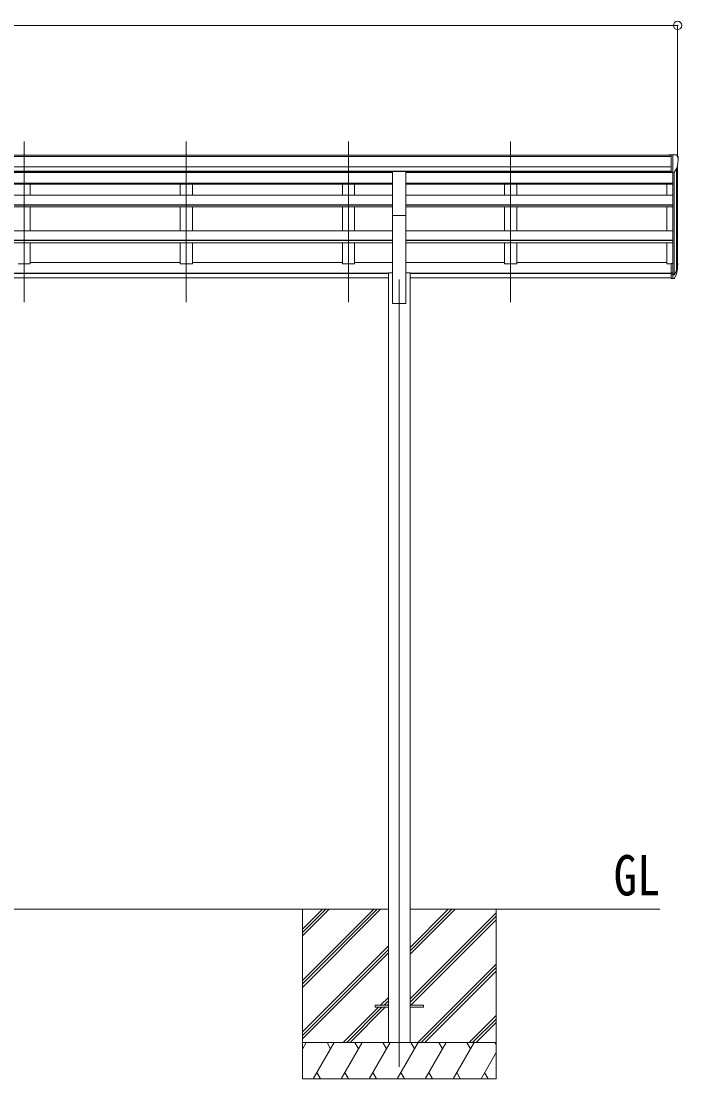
# Model space of a CAD drawing. Units: millimetres at full size; details may follow other scales. Extents: x -9783 to 9892, y -6828 to 6752.
# Drawn here: x 3864 to 6594, y -4435 to -69 of the extents above; entities that cross this region are included whole.
import ezdxf
from ezdxf.enums import TextEntityAlignment as Align

# ---------------------------------------------------------------- set-up
doc = ezdxf.new("R2010")
doc.units = ezdxf.units.MM
doc.header["$LTSCALE"] = 35
doc.header["$PDMODE"] = 32
doc.header["$PDSIZE"] = 35
for name, color, linetype, lineweight in [('0-0_0', 7, 'Continuous', 9), ('0-1_本体', 4, 'Continuous', 9), ('0-2_部品', 7, 'Continuous', 9), ('0-8_PARTS2', 2, 'Continuous', 9), ('0-A_寸法', 6, 'Continuous', 9)]:
    doc.layers.add(name, color=color, linetype=linetype, lineweight=lineweight)
doc.styles.add('ＭＳ ゴシック', font='')
doc.styles.get('ＭＳ ゴシック').set_extended_font_data('MS Gothic')

msp = doc.modelspace()

# ---------------------------------------------------------------- linework, layer by layer
at = {"layer": '0-0_0'}
for p, q in [((2371.37, -3735.17), (5380.97, -3735.17)), ((5026.17, -3735.17), (5026.17, -4435.16)), ((5026.17, -4029.34), (5320.35, -3735.17)), ((5026.17, -4043.48), (5334.49, -3735.17)), ((5026.17, -4057.63), (5348.63, -3735.17)), ((5026.17, -3845.5), (5136.5, -3735.17)), ((5026.17, -3831.35), (5122.36, -3735.17)), ((5026.17, -3817.21), (5108.22, -3735.17)), ((5471.37, -3735.17), (6502.17, -3735.17)), ((5471.37, -3920.79), (5657, -3735.17)), ((5471.37, -3906.65), (5642.86, -3735.17)), ((5471.37, -3892.51), (5628.72, -3735.17)), ((5471.37, -4104.64), (5826.17, -3749.84)), ((5826.17, -3735.17), (5826.17, -4435.16)), ((5471.37, -4118.78), (5826.17, -3763.99)), ((5473.63, -4130.67), (5826.17, -3778.13)), ((5026.17, -4241.47), (5380.97, -3886.68)), ((5026.17, -4255.62), (5380.97, -3900.82)), ((5026.17, -4269.76), (5380.97, -3914.96)), ((5502.98, -4285.16), (5826.17, -3961.98)), ((5517.12, -4285.16), (5826.17, -3976.12)), ((5531.26, -4285.16), (5826.17, -3990.26)), ((5349.11, -4130.67), (5380.97, -4098.81)), ((5194.61, -4285.16), (5340.11, -4139.67)), ((5208.75, -4285.16), (5354.25, -4139.67)), ((5222.89, -4285.16), (5368.39, -4139.67)), ((5363.25, -4130.67), (5380.97, -4112.95)), ((5377.39, -4130.67), (5380.97, -4127.09)), ((5715.11, -4285.16), (5826.17, -4174.11)), ((5729.25, -4285.16), (5826.17, -4188.25)), ((5743.39, -4285.16), (5826.17, -4202.39)), ((5826.17, -4285.16), (5026.17, -4285.16)), ((5026.17, -4312.67), (5042.05, -4285.16)), ((5070.91, -4435.16), (5157.52, -4285.16)), ((5142.52, -4311.15), (5127.52, -4285.16)), ((5186.39, -4435.16), (5272.99, -4285.16)), ((5257.99, -4311.15), (5242.98, -4285.16)), ((5301.85, -4435.16), (5388.46, -4285.16)), ((5373.46, -4311.15), (5358.46, -4285.16)), ((5417.33, -4435.16), (5503.93, -4285.16)), ((5488.93, -4311.15), (5473.93, -4285.16)), ((5532.8, -4435.16), (5619.4, -4285.16)), ((5604.4, -4311.15), (5589.4, -4285.16)), ((5648.27, -4435.16), (5734.87, -4285.16)), ((5704.87, -4285.16), (5719.87, -4311.15)), ((5820.34, -4285.16), (5826.17, -4295.26)), ((5763.74, -4435.16), (5826.17, -4327.03)), ((5085.91, -4409.19), (5100.91, -4435.16)), ((5201.38, -4409.18), (5216.38, -4435.16)), ((5316.85, -4409.18), (5331.85, -4435.16)), ((5432.32, -4409.18), (5447.32, -4435.16)), ((5547.79, -4409.18), (5562.79, -4435.16)), ((5663.26, -4409.19), (5678.26, -4435.16)), ((5778.73, -4409.19), (5793.73, -4435.16)), ((5026.17, -4435.16), (5826.17, -4435.16))]:
    msp.add_line(p, q, dxfattribs=at)
at = {"layer": '0-1_本体'}
for p, q in [((1202.67, -622.19), (6549.67, -622.19)), ((1202.67, -627.53), (6549.67, -627.53)), ((1202.67, -671.06), (6549.67, -671.07)), ((1202.67, -688.73), (6549.67, -688.73)), ((2353.67, -691.11), (5398.67, -691.11)), ((2353.67, -694.25), (5398.67, -694.25)), ((3901.17, -694.25), (3901.17, -691.11)), ((4521.17, -694.25), (4521.17, -691.11)), ((4571.17, -694.25), (4571.17, -691.11)), ((5191.17, -694.25), (5191.17, -691.23)), ((5241.17, -694.25), (5241.17, -691.23)), ((5453.67, -691.23), (6549.67, -691.23)), ((5453.67, -694.25), (6556.17, -694.26)), ((5861.17, -694.25), (5861.17, -691.23)), ((5911.17, -694.25), (5911.17, -691.23)), ((6531.17, -691.11), (6531.17, -694.25)), ((6556.17, -693.57), (6556.17, -1069.87)), ((6562.17, -693.09), (6562.17, -1114.31)), ((6571.89, -677.74), (6571.89, -1096.3)), ((6576.17, -1074.3), (6576.17, -658.94)), ((2353.67, -737.73), (5398.67, -737.73)), ((2353.67, -741.81), (5398.67, -741.81)), ((3901.17, -786.96), (3901.17, -741.81)), ((4521.17, -786.96), (4521.17, -741.81)), ((4571.17, -786.96), (4571.17, -741.81)), ((5191.17, -786.96), (5191.17, -741.81)), ((5241.17, -786.96), (5241.17, -741.81)), ((5453.67, -737.73), (6556.17, -737.73)), ((5453.67, -741.81), (6556.17, -741.81)), ((5861.17, -786.96), (5861.17, -741.81)), ((5911.17, -786.96), (5911.17, -741.81)), ((6531.17, -741.84), (6531.17, -786.83)), ((2353.67, -786.96), (5398.67, -786.96)), ((2353.67, -827.7), (5398.67, -827.7)), ((2353.67, -829.19), (5398.67, -829.19)), ((5398.67, -1235.17), (5398.67, -822.52)), ((5453.67, -786.96), (6556.17, -786.96)), ((5453.67, -1235.17), (5453.67, -822.52)), ((5453.67, -827.7), (6556.17, -827.7)), ((5453.67, -829.19), (6556.17, -829.19)), ((2353.67, -835.98), (5398.67, -835.98)), ((3901.17, -934.27), (3901.17, -835.98)), ((4521.17, -934.27), (4521.17, -835.98)), ((4571.17, -934.27), (4571.17, -835.98)), ((5191.17, -934.27), (5191.17, -835.98)), ((5241.17, -934.27), (5241.17, -835.98)), ((5453.67, -835.98), (6556.17, -835.98)), ((5861.17, -934.27), (5861.17, -835.98)), ((5911.17, -934.27), (5911.17, -835.98)), ((6531.17, -836.01), (6531.17, -934.27)), ((2353.57, -934.27), (5398.67, -934.27)), ((5453.67, -934.27), (6556.17, -934.27)), ((2353.5, -973.48), (5398.67, -973.48)), ((2353.57, -984.62), (5398.67, -984.62)), ((2353.59, -974.96), (5398.67, -974.96)), ((3901.17, -984.62), (3901.17, -1070.7)), ((4521.17, -984.62), (4521.17, -1070.7)), ((4571.17, -984.62), (4571.17, -1070.7)), ((5191.17, -984.62), (5191.17, -1070.7)), ((5241.17, -984.62), (5241.17, -1070.7)), ((5453.67, -973.48), (6556.17, -973.48)), ((5453.67, -974.96), (6556.17, -974.96)), ((5453.67, -984.62), (6556.17, -984.62)), ((5861.17, -984.62), (5861.17, -1070.7)), ((5911.17, -984.62), (5911.17, -1070.7)), ((6531.17, -984.53), (6531.17, -1070.7)), ((3851.17, -1070.7), (3901.17, -1070.7)), ((4521.17, -1065.9), (3901.17, -1065.9)), ((4521.17, -1070.7), (4571.17, -1070.7)), ((5191.17, -1065.9), (4571.17, -1065.9)), ((5191.17, -1070.7), (5241.17, -1070.7)), ((5398.67, -1065.9), (5241.17, -1065.9)), ((5861.17, -1065.9), (5453.67, -1065.9)), ((5861.17, -1070.7), (5911.17, -1070.7)), ((6531.17, -1065.9), (5911.17, -1065.9)), ((6549.67, -1070.7), (6531.17, -1070.7)), ((2371.37, -1110.2), (5380.84, -1110.2)), ((2371.37, -1111.58), (5380.97, -1111.58)), ((2371.37, -1128.76), (5380.97, -1128.76)), ((5380.97, -1108.78), (5398.67, -1108.78)), ((5380.97, -1108.78), (5380.97, -4285.16)), ((5453.67, -1108.78), (5471.37, -1108.78)), ((5471.37, -1108.78), (5471.37, -4285.16)), ((6549.67, -1111.58), (5471.37, -1111.58)), ((6549.67, -1128.76), (5471.37, -1128.76)), ((6549.67, -1110.2), (5471.5, -1110.2)), ((5398.67, -1235.17), (5453.67, -1235.17))]:
    msp.add_line(p, q, dxfattribs=at)
at = {"layer": '0-2_部品'}
for p, q in [((6549.67, -620.58), (6539.67, -620.67)), ((6539.67, -622.19), (6539.67, -620.67)), ((6549.67, -692.57), (6549.67, -620.58)), ((6568.17, -620.58), (6549.67, -620.58)), ((6556.17, -693.57), (6556.17, -620.58)), ((6568.17, -620.58), (6570.5, -620.72)), ((6571.26, -621.15), (6575.33, -626.96)), ((6578.17, -629.95), (6578.17, -630.58)), ((5398.67, -690.45), (5453.67, -690.45)), ((5398.67, -871.38), (5398.67, -690.45)), ((5453.67, -871.38), (5453.67, -690.45)), ((6549.67, -692.57), (6556.17, -692.57)), ((6556.17, -693.57), (6561.38, -693.25)), ((6563.79, -691.75), (6573.07, -675.69)), ((5398.67, -871.38), (5453.67, -871.38)), ((6549.67, -1069.87), (6549.67, -1130.93)), ((6549.67, -1069.87), (6556.17, -1069.87)), ((6556.17, -1069.87), (6556.17, -1131.75)), ((6549.67, -1108.18), (6556.17, -1108.18)), ((6549.67, -1113.58), (6556.17, -1113.58)), ((6549.67, -1130.93), (6556.17, -1130.93)), ((6556.17, -1114.58), (6561.3, -1114.58)), ((6556.17, -1116.58), (6561.01, -1116.58)), ((6556.17, -1131.75), (6561.01, -1131.75)), ((6562.6, -1113.83), (6572.36, -1095.42)), ((6573.78, -1095.91), (6563.61, -1115.08)), ((6571.19, -1112.76), (6563.61, -1130.25))]:
    msp.add_line(p, q, dxfattribs=at)
at = {"layer": '0-2_部品', "color": 4}
for p, q in [((5326.17, -4130.67), (5326.17, -4139.67)), ((5380.97, -4130.67), (5326.17, -4130.67)), ((5380.97, -4139.67), (5326.17, -4139.67)), ((5525.77, -4130.67), (5470.97, -4130.67))]:
    msp.add_line(p, q, dxfattribs=at)
msp.add_lwpolyline([(5525.77, -4130.67), (5525.77, -4139.67), (5470.97, -4139.67)], dxfattribs=at)
at = {"layer": '0-2_部品'}
for centre, radius, start, end in [((6570.44, -621.72), 1, 35, 86.5), ((6376.17, -630.58), 202, 347.09739, 0), ((6575.17, -629.95), 3, 0, 87), ((6561.19, -690.25), 3, 273.5, 330), ((6442.95, -1076.69), 133.22, 344.28698, 356.72013), ((6488.22, -1069.46), 88.05, 342.78929, 2.77608), ((6487.51, -1073.74), 89.07, 345.58812, 5.50424), ((6561.01, -1113.58), 3, 270, 330), ((6561.01, -1128.75), 3, 270, 330), ((6561.3, -1113.08), 1.5, 270, 330)]:
    msp.add_arc(centre, radius, start, end, dxfattribs=at)
at = {"layer": '0-8_PARTS2'}
for p, q in [((3876.17, -1228.96), (3876.17, -566.43)), ((4546.17, -1228.96), (4546.17, -566.43)), ((5216.17, -1228.96), (5216.17, -566.43)), ((5886.17, -1228.96), (5886.17, -566.43)), ((5426.17, -1135.17), (5426.17, -4385.16))]:
    msp.add_line(p, q, dxfattribs=at)
at = {"layer": '0-A_寸法'}
for p, q in [((1176.17, -86.81), (6576.17, -86.81)), ((6576.17, -86.81), (6576.17, -632.43))]:
    msp.add_line(p, q, dxfattribs=at)
msp.add_point((6576.17, -86.81), dxfattribs=at)

# ---------------------------------------------------------------- texts
at = {"layer": '0-0_0', "style": 'ＭＳ ゴシック', "width": 0.85}
msp.add_text('GL', height=166.8, dxfattribs=at).set_placement((6311.71, -3728.23), align=Align.BOTTOM_LEFT)

doc.saveas('drawing.dxf')
